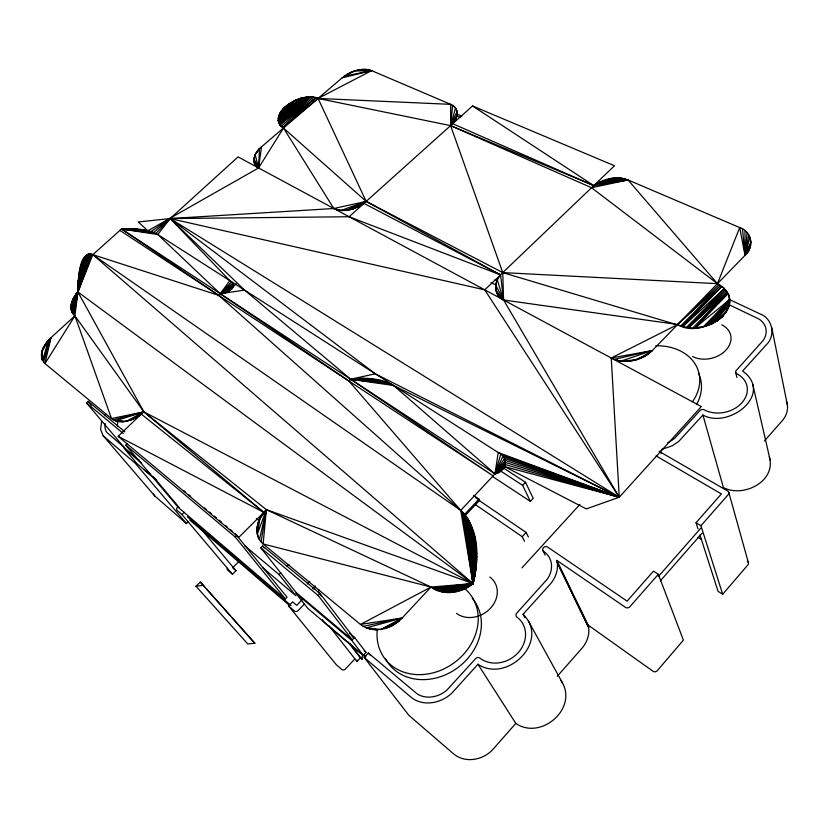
<?xml version="1.0" encoding="UTF-8"?>
<svg xmlns="http://www.w3.org/2000/svg" width="829" height="829" viewBox="0 0 829 829"><rect width="100%" height="100%" fill="white"/><g stroke="black" fill="none" stroke-linecap="round" stroke-linejoin="round"><path stroke-width="1.24" d="M470.416 585.523L472.986 583.564C479.1 559.648 479.95 528.653 460.727 510.405L218.649 295.331L121.511 228.98L153.583 232.483L170.152 218.566L238.068 156.899L701.324 406.562L619.253 497.245L503.576 299.994L502.747 272.606L450.603 125.625L450.696 104.35L371.62 70.631C361.496 67.118 350.159 71.367 342.159 77.833L261.518 146.826C255.125 151.303 249.705 163.147 258.575 167.955L283.477 128.039C264.534 112.153 303.746 90.734 318.067 98.444L450.603 125.625L593.896 185.686L628.009 179.945L739.706 227.571C751.696 231.229 754.618 247.488 745.022 255.373L652.268 350.574C641.822 360.895 624.61 364.698 611.242 358.014L619.253 497.245L586.279 508.902L504.778 466.665L494.986 473.856L460.727 510.405L472.986 583.564C461.598 593.067 443.484 596.289 431.007 587.036L266.347 509.648L143.863 411.847L74.921 315.849C67.18 309.476 72.154 297.932 77.895 291.974L92.827 254.658L121.511 228.98C133.697 228.389 146.743 228.742 157.779 234.514L498.219 452.52C509.493 457.131 506.353 472.084 494.986 473.856L121.511 228.98L126.267 228.731M468.53 586.745L472.986 583.564L473.235 530.684M466.582 587.865L472.986 583.564L92.827 254.658L218.649 295.331L220.317 293.767L348.874 380.998L460.727 510.405L92.827 254.658C77.543 250.513 78.589 283.114 77.895 291.974L74.921 315.849L44.963 363.548L111.48 418.552C121.79 425.723 135.655 419.526 143.863 411.847L472.986 583.564L474.25 578.963M74.102 315.165L77.895 291.974L77.967 285.3M464.572 588.87L472.986 583.564L474.053 533.586M73.377 314.409L77.895 291.974L78.102 282.751M475.504 572.694L472.986 583.564L266.347 509.648C257.249 518.063 252.43 534.85 263.135 543.948L360.48 624.444C373.091 634.423 392.003 629.18 402.096 618.04L431.007 587.036L472.986 583.564L474.934 575.865M72.196 312.699L77.895 291.974L78.289 280.243M278.192 120.547L278.264 118.568L301.134 98.236L306.948 97.076L278.192 120.547L278.513 122.412L308.357 96.952L278.192 120.547L304.067 97.521L278.264 118.568M462.52 589.771L472.986 583.564L474.758 536.581M71.75 311.756L77.895 291.974L78.527 277.788M256.316 152.681L259.508 148.702L258.575 167.955L147.925 230.794L121.511 228.98L130.039 228.721M460.437 590.538L472.986 583.564L475.369 539.679M71.398 310.751L77.895 291.974L78.828 275.415M308.357 96.952L278.813 123.283L309.735 96.9L279.207 124.112L311.082 96.91L318.067 98.444L450.696 104.35L452.634 105.356L450.603 125.625L472.52 105.957L614.496 165.759L502.747 272.606C494.063 279.321 492.416 294.855 503.576 299.994L677.656 324.512C701.852 340.657 753.509 304.803 717.448 283.673L591.523 187.727L450.603 125.625L349.092 216.742L170.152 218.566L138.194 221.975L147.925 230.794M71.139 309.704L77.895 291.974L79.169 273.104M458.313 591.201L472.986 583.564L475.877 542.86M70.973 308.606L77.895 291.974L79.563 270.886M42.507 360.449L41.854 351.89L48.756 339.849L42.507 360.449C39.326 353.081 44.113 345.372 48.756 339.849L43.564 362.128L50.963 337.662C44.144 343.558 37.067 355.869 44.963 363.548L50.963 337.662L74.921 315.849L111.48 418.552L143.863 411.847L263.871 512.395C258.109 519.938 254.524 530.705 259.394 539.586L266.347 509.648L259.933 518.426L257.322 534.145L266.347 509.648L263.135 543.948L431.007 587.036L360.48 624.444L402.096 618.04L380.957 629.429L366.366 627.936L402.096 618.04L363.257 626.403M456.178 591.73L472.986 583.564L476.271 546.114M70.911 307.466L77.895 291.974L80.019 268.772M499.276 296.751L503.576 299.994L500.571 274.927L363.827 203.323C355.423 209.333 343.693 213.084 333.828 208.504L283.477 128.039L366.18 201.406L502.747 272.606L717.448 283.673L739.706 227.571L745.022 255.373L749.965 237.167L750.981 242.306L745.022 255.373L747.074 232.628M70.952 306.295L77.895 291.974L80.506 266.751M454.043 592.124L472.986 583.564L476.561 549.409M71.076 305.093L77.895 291.974L81.055 264.855M451.898 592.403L472.986 583.564L476.737 552.746M71.315 303.86L77.895 291.974L81.636 263.083M261.518 146.826L258.575 167.955L255.653 165.603M449.764 592.548L472.986 583.564L476.81 556.104M71.636 302.606L77.895 291.974L82.268 261.446M504.778 466.665L619.253 497.245L375.309 373.806L350.657 379.226L348.874 380.998L350.771 379.299C365.123 377.216 380.718 378.262 393.568 385.506L494.986 473.856L498.219 452.52L619.253 497.245L484.727 289.839L170.152 218.566L150.909 231.592L121.511 228.98L133.821 228.856M72.061 301.341L77.895 291.974L82.931 259.943M447.65 592.559L472.986 583.564L476.768 559.471M261.073 541.928L266.347 509.648M72.569 300.067L77.895 291.974L83.636 258.586M445.567 592.445L472.986 583.564L476.613 562.829M742.515 228.98L745.022 255.373L748.742 234.804M73.17 298.782L77.895 291.974L84.371 257.384M443.525 592.196L472.986 583.564L476.354 566.166M73.864 297.507L77.895 291.974L85.138 256.337M441.525 591.823L472.986 583.564L475.981 569.461M74.631 296.233L77.895 291.974L85.936 255.456M257.042 528.011L258.544 521.596M72.745 313.58L86.744 254.741M218.649 295.331L220.224 293.704C226.69 293.932 239.571 286.419 229.851 280.668L170.152 218.566L155.883 233.467L121.511 228.98L137.562 229.136M75.491 294.969L77.895 291.974L87.584 254.202M76.423 293.725L77.895 291.974L88.444 253.829M717.448 283.673L628.009 179.945C616.703 175.572 603.439 178.587 593.896 185.686L452.582 123.666C457.681 118.993 459.608 109.283 452.634 105.356L455.567 108.029L457.09 111.449L457.1 115.376L450.603 125.625L455.567 108.029M129.583 420.417L135.624 417.826L143.863 411.847L77.895 291.974L89.314 253.643M498.996 472.033L494.986 473.856L500.778 454.365L619.253 497.245L170.152 218.566L157.779 234.514L121.511 228.98L141.199 229.56M497.296 279.933L503.576 299.994C493.856 295.124 493.607 282.223 500.571 274.927L366.18 201.406L318.067 98.444L371.62 70.631L357.144 70.247L369.641 69.957L365.04 69.335M255.166 154.722L253.902 158.743L258.575 167.955L254.69 164.111L253.809 160.66L258.575 167.955L255.166 154.722L259.508 148.702M472.333 527.918L472.986 583.564L77.895 291.974L90.185 253.633M101.594 421.754L100.62 429.37L103.055 435.629L154.795 496.022L186.463 523.565L188.173 521.876M77.895 287.891L77.895 291.974L91.066 253.798M750.017 247.684L747.136 252.918L750.981 242.306M729.137 305.694C726.515 314.264 719.22 320.232 711.437 324.046L729.137 305.694L725.344 313.3M77.895 291.974L91.946 254.14M41.854 351.89L43.678 347.009M279.083 115.449L295.3 100.392L301.134 98.236L278.44 117.552L279.549 114.392L301.134 98.236L295.3 100.392L288.585 104.278M501.472 470.395L494.986 473.856L502.84 456.333L619.253 497.245L393.568 385.506L350.771 379.299L493.224 475.95L119.863 230.358M747.136 252.918L750.742 244.99M452.582 123.666L455.556 119.542L450.603 125.625L457.09 111.449M319.175 589.958L318.129 591.947L321.279 596.051M314.025 589.429L315.279 587.17M494.986 473.856L504.374 458.375L619.253 497.245L505.555 464.644L494.986 473.856L505.358 460.458L619.253 497.245L505.752 462.561L494.986 473.856L503.4 468.592M104.578 415.712L105.791 413.92M283.145 109.107L280.098 113.324L295.3 100.392L286.223 106.122L280.098 113.324L289.849 103.418L283.145 109.107L285.124 107.096M450.603 125.625L456.52 117.449M229.851 280.668L220.224 293.704L157.779 234.514M699.966 535.006L718.069 591.346L722.691 594.3L747.893 564.881A2.922 2.497 -7.8 0 0 747.333 561.388M660.309 580.901L702.09 533.182M697.997 528.881L696.028 522.747L721.375 493.929L656.091 455.898M364.221 657.501L410.79 697.013C423.526 707.655 443.422 702.971 453.691 691.117L477.939 664.247L515.814 723.396L493.545 748.691C484.012 760.069 465.131 763.882 453.39 753.706L408.77 715.23L364.221 657.501L368.366 653.045L417.391 694.06A25.492 21.855 -39.1 0 0 447.007 689.977L475.597 658.661A3.129 2.715 -35.2 0 1 479.763 657.998L481.152 659.003A27.958 24.228 -32.2 0 0 518.198 652.641A27.958 24.228 -32.2 0 0 518.135 618.051L516.809 617.004A3.088 2.663 -29.4 0 1 516.726 613.191L547.275 579.129A24.694 20.849 -26.8 0 0 545.803 553.088L543.492 551.244A3.015 2.528 -24.9 0 1 543.492 547.637A3.015 2.528 -24.9 0 1 547.565 547.026L627.107 601.129L653.49 571.129L658.34 574.29L629.895 606.704A3.181 2.788 -18.6 0 1 625.47 607.367L556.86 560.394C558.964 569.057 555.585 578.269 549.731 584.714L523.047 614.279L524.912 617.657M722.691 594.3L700.94 525.731L728.235 494.633A3.14 2.58 -10.9 0 0 727.665 491.017L659.096 451.328M658.309 576.611L700.795 528.156M557.285 676.277L581.865 648.361C587.367 642.154 590.269 633.315 588.186 625.128L556.86 560.394M764.462 440.935L782.11 420.883C786.825 415.692 789.084 407.92 786.379 401.236M728.608 299.134L760.131 313.942C772.742 318.543 775.954 335.932 766.151 344.957L742.618 371.019C774.421 394.117 728.567 429.536 702.909 415.018L678.764 441.38L672.381 445.733L661.521 449.505M722.95 316.118L716.888 321.082L722.95 316.118L711.437 324.046L729.499 304.129L709.489 324.875L729.717 302.564L707.489 325.6L729.8 301.01L705.448 326.232L729.738 299.476L728.142 293.611L694.94 327.911L699.168 327.548M727.416 292.254L692.847 327.942L688.733 327.683L727.416 292.254L694.94 327.911L701.282 327.206M521.959 567.855L579.865 504.478M524.529 541.244L522.218 536.684L526.125 532.436L479.007 500.395M492.768 476.634L530.353 501.379L533.182 498.333L525.524 482.291L503.783 468.198M329.061 625.905L357.009 661.552L360.387 657.936L347.683 641.584M363.299 655.397L351.786 640.454L295.756 593.181L307.766 608.331L363.299 655.397L366.066 652.433L354.605 637.449L349.683 633.315M530.353 501.379L522.643 485.369L525.524 482.291M354.853 658.91L345.413 669.013A2.736 2.249 -42.5 0 1 341.849 669.531L336.211 664.62L288.627 606.04L292.668 601.854L296.741 605.336L302.067 599.802M351.786 640.454L354.605 637.449M464.862 514.104L478.975 499.099L473.68 495.504M465.515 515.275L479.608 500.281L478.975 499.099M231.519 281.912L220.224 293.704L224.338 292.741M318.191 595.543L320.056 593.595L262.617 545.99L260.803 547.834L296.274 592.652L352.315 639.884L318.191 595.543L260.803 547.834M312.72 588.735L315.383 585.968M304.316 604.113L298.243 610.445A2.922 2.3 -40.7 0 1 294.461 611.046L288.627 606.04M307.196 584.051L309.797 581.347M127.511 443.494L125.79 445.132L178.328 507.452L285.321 598.901L287.021 597.149L235.115 533.544M682.899 326.533L721.966 286.337L724.484 288.502L686.733 327.393L682.899 326.533L724.484 288.502M262.399 567.43L295.901 595.761L279.062 574.57L280.844 572.735M287.093 566.321L288.886 564.487M502.747 272.606L681.075 325.952L720.556 285.373L677.656 324.512L611.242 358.014L652.268 350.574C641.439 358.677 627.677 364.625 614.258 359.392L652.268 350.574L621.087 361.081L636.164 359.879L649.625 352.988L643.356 357.061M238.783 561.585L232.648 567.792L236.006 570.694L232.472 574.279L227.695 570.124A2.518 1.886 -40.6 0 1 227.291 568.29M285.321 598.901L235.26 537.047L237.094 535.202M263.871 512.395L238.793 537.368L118.132 436.313L141.293 414.075L263.871 512.395L118.132 436.313M177.52 507.224A2.674 1.907 -39.4 0 0 177.085 510.343L181.965 514.529L184.256 512.281M681.075 325.952L721.966 286.337M686.733 327.393L725.582 289.694L688.733 327.683L726.556 290.938M677.656 324.512L719.044 284.482M226.908 292.616L229.706 289.984M232.514 287.352L236.244 283.839M484.727 289.839L500.571 274.927L349.092 216.742M218.918 295.839L220.794 294.077M195.986 586.217L200.369 582.103L254.897 643.221L247.798 643.967L195.986 586.217L203.488 585.305M139.303 460.333L124.557 447.909L86.444 402.873L88.081 401.34L124.878 431.826M311.082 96.91L279.705 124.899L280.958 126.319L282.554 127.521L318.067 98.444M282.554 127.521L315.973 97.667L279.705 124.899L313.631 97.148M232.721 283.207L220.224 293.704L227.032 291.829M711.437 324.046L726.359 311.828M280.958 126.319L315.973 97.667M233.426 284.534L220.224 293.704L229.312 290.803M399.132 620.9L392.345 625.574L384.822 628.6L399.132 620.9L380.957 629.429M141.293 414.075L135.624 417.826L126.547 421.205L115.594 420.821L143.863 411.847L126.547 421.205M233.623 285.86L220.224 293.704L231.136 289.663M639.843 358.636L649.625 352.988M351.745 72.03L346.626 74.61L354.429 71.025L371.62 70.631L342.159 77.833M354.429 71.025L344.294 76.154L371.62 70.631M233.301 287.176L220.224 293.704L232.472 288.451M335.942 209.447L340.926 210.473L346.615 210.328L366.18 201.406L333.828 208.504L170.152 218.566L244.514 290.057L350.657 379.226M349.6 209.82L363.827 203.323L358.48 206.628L352.605 209.022L363.827 203.323L346.615 210.328M366.18 201.406L340.926 210.473L333.828 208.504M113.386 419.847L143.863 411.847M439.588 591.315L472.986 583.564L471.338 525.285M591.523 187.727L628.009 179.945L619.17 177.955L625.284 178.981M437.712 590.694L472.986 583.564L470.25 522.809M435.909 589.947L472.986 583.564L469.09 520.477M220.317 293.767L244.514 290.057M434.189 589.087L472.986 583.564L467.846 518.322M355.879 378.615L350.771 379.299L390.925 384.014M596.559 183.82L628.009 179.945L615.885 177.914M432.551 588.113L472.986 583.564L466.54 516.353M360.024 378.366L350.771 379.299L387.879 382.656M599.471 182.173L628.009 179.945L612.538 178.173M364.263 378.335L350.771 379.299L384.49 381.454M368.522 378.532L350.771 379.299L380.791 380.428M602.579 180.763L628.009 179.945L609.16 178.743M372.749 378.957L350.771 379.299L376.853 379.589M605.823 179.613L628.009 179.945M359.848 69.698L369.641 69.957L362.501 69.398M118.06 421.453L123.583 421.65L115.594 420.821M121.511 228.98L144.671 230.12M369.744 629.014L377.112 629.771L366.366 627.936M457.152 114.133L461.857 116.164M456.914 115.987L460.437 117.511M728.629 304.502L758.991 319.061A23.927 17.865 -12.4 0 1 763.126 340.501L736.225 370.522A2.984 2.28 -12.1 0 0 736.701 373.651L738.121 374.439A26.88 20.818 -12.8 0 1 741.758 402.904A26.88 20.818 -12.8 0 1 705.562 410.5L704.08 409.754A2.995 2.342 -13.6 0 0 699.997 410.562L674.816 438.126A24.134 19.077 -16 0 1 667.832 442.572M495.162 279.477L497.327 280.616M491.069 282.502L495.628 284.927M696.028 522.747L700.94 525.731M697.956 537.296L701.22 539.306M477.939 664.247C507.047 683.728 550.539 641.066 523.047 614.279M515.814 723.396C540.176 740.39 577.098 709.738 562.508 682.982L528.487 621.19M499.421 470.25L522.643 485.369M472.52 105.957L593.896 185.686M475.38 497.41L479.608 500.281M475.214 504.498L522.218 536.684M588.186 625.128L653.086 671.293A2.953 2.684 -15.6 0 0 657.221 670.723L683.407 640.164L658.34 574.29M170.152 218.566L375.309 373.806M256.399 518.426L259.404 520.871M86.444 402.873L123.2 433.432M183.779 490.581L185.758 492.239M188.722 494.716L190.691 496.364M204.514 507.939L206.483 509.586M209.447 512.063L211.426 513.721M214.39 516.198L216.359 517.845M219.322 520.332L221.291 521.98M225.239 525.285L227.219 526.933M230.182 529.42L232.151 531.068M125.79 445.132L235.26 537.047M244.596 545.606L279.062 574.57M352.107 636.351L354.076 638.009L320.056 593.595M124.63 447.67L107.034 432.603A20.3 13.482 -37.6 0 1 105.2 423.609M141.78 463.276L124.091 448.354L137.096 463.712L156.671 480.302M364.118 650.786L366.066 652.433M148.142 472.022L150.09 473.68M363.952 654.703L365.91 656.371M143.821 469.546L156.515 480.302M365.496 657.418L325.984 623.926A26.601 21.367 -38.8 0 1 322.357 619.667M360.387 657.936L362.035 659.128A22.331 18.611 -40.3 0 1 362.687 654.744M187.375 516.809L290.979 605.491M189.862 520.094L289.383 605.377M103.19 435.795L135.355 463.349L186.463 523.565M251.85 640.081L254.897 643.221M200.369 582.103L204.659 586.942M206.38 588.87L230.4 615.926M232.12 617.854L250.99 639.118M88.081 401.34L91.397 405.257M181.965 514.529L232.472 574.279M153.21 476.634L179.043 507.317M198.131 525.513L236.006 570.694M154.795 496.022L153.479 494.001M495.804 290.181L503.576 299.994L495.669 285.135M262.617 545.99L264.192 547.979M350.149 644.019L362.035 659.345M368.366 653.045L369.921 655.086M560.497 679.832L562.508 682.982M526.125 532.436L528.415 537.016M542.871 550.456L545.161 555.088M729.209 296.471L728.142 293.611L729.541 297.963M769.26 456.8C776.618 481.38 743.281 498.115 723.416 487.556L702.909 415.018M660.35 450.945L661.159 453.38M728.805 492.426L748.411 562.767M735.686 372.449L736.888 377.413M752.67 383.993L770.12 459.94M771.716 327.455L787.249 404.251M462.25 511.586L472.986 583.564L465.162 514.56M463.732 512.975L472.986 583.564M356.967 660.029L357.009 661.552M744.981 230.68L745.022 255.373M117.531 426.448A43.885 29.554 -36.8 0 1 117.832 420.997M489.804 577.046A25.005 21.057 -31.8 0 1 490.54 608.165A25.005 21.057 -31.8 0 1 456.447 613.315M465.017 588.839A53.439 44.87 -36.2 0 1 443.639 669.044A53.439 44.87 -36.2 0 1 377.226 630.05M472.312 598.331A53.118 44.756 -36.4 0 1 456.043 668.92A53.118 44.756 -36.4 0 1 385.267 658.423M721.769 324.813A23.958 17.989 -14 0 1 725.986 350.076A23.958 17.989 -14 0 1 692.578 356.553M655.77 345.745A50.776 39.16 -16.7 0 1 692.484 401.764M616.03 360.563A50.776 39.16 -16.7 0 1 617.222 359.579M698.495 373.268A50.496 39.098 -16.5 0 1 696.65 404.231M588.559 627.128L588.642 627.698L557.212 562.476L588.559 627.128M729.738 299.476L703.375 326.771L694.94 327.911L729.738 299.476"/></g></svg>
